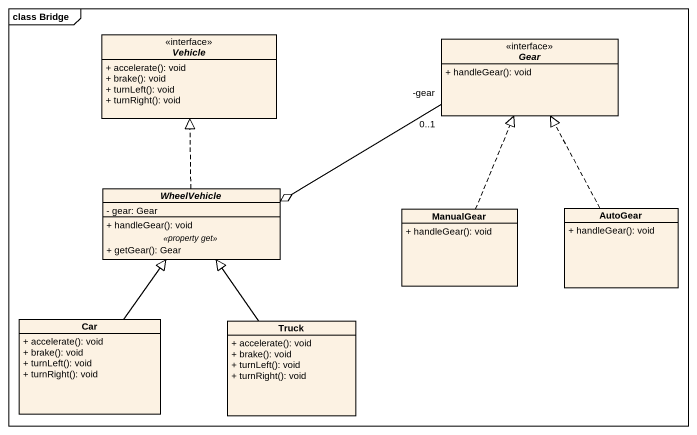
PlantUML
@startuml
mainframe class Bridge
hide circle
hide empty members
skinparam classAttributeIconSize 0
interface Vehicle <<interface>> {
  + accelerate(): void
  + brake(): void
  + turnLeft(): void
  + turnRight(): void
}
interface Gear <<interface>> {
  + handleGear(): void
}
abstract class WheelVehicle {
  - gear: Gear
  --
  + handleGear(): void
  .. <<property get>> ..
  + getGear(): Gear
}
class ManualGear {
  + handleGear(): void
}
class AutoGear {
  + handleGear(): void
}
class Car {
  + accelerate(): void
  + brake(): void
  + turnLeft(): void
  + turnRight(): void
}
class Truck {
  + accelerate(): void
  + brake(): void
  + turnLeft(): void
  + turnRight(): void
}
Gear "-gear\n0..1" -left-o WheelVehicle
WheelVehicle .up.|> Vehicle
ManualGear .up.|> Gear
AutoGear .up.|> Gear
Car -up-|> WheelVehicle
Truck -up-|> WheelVehicle
@enduml
